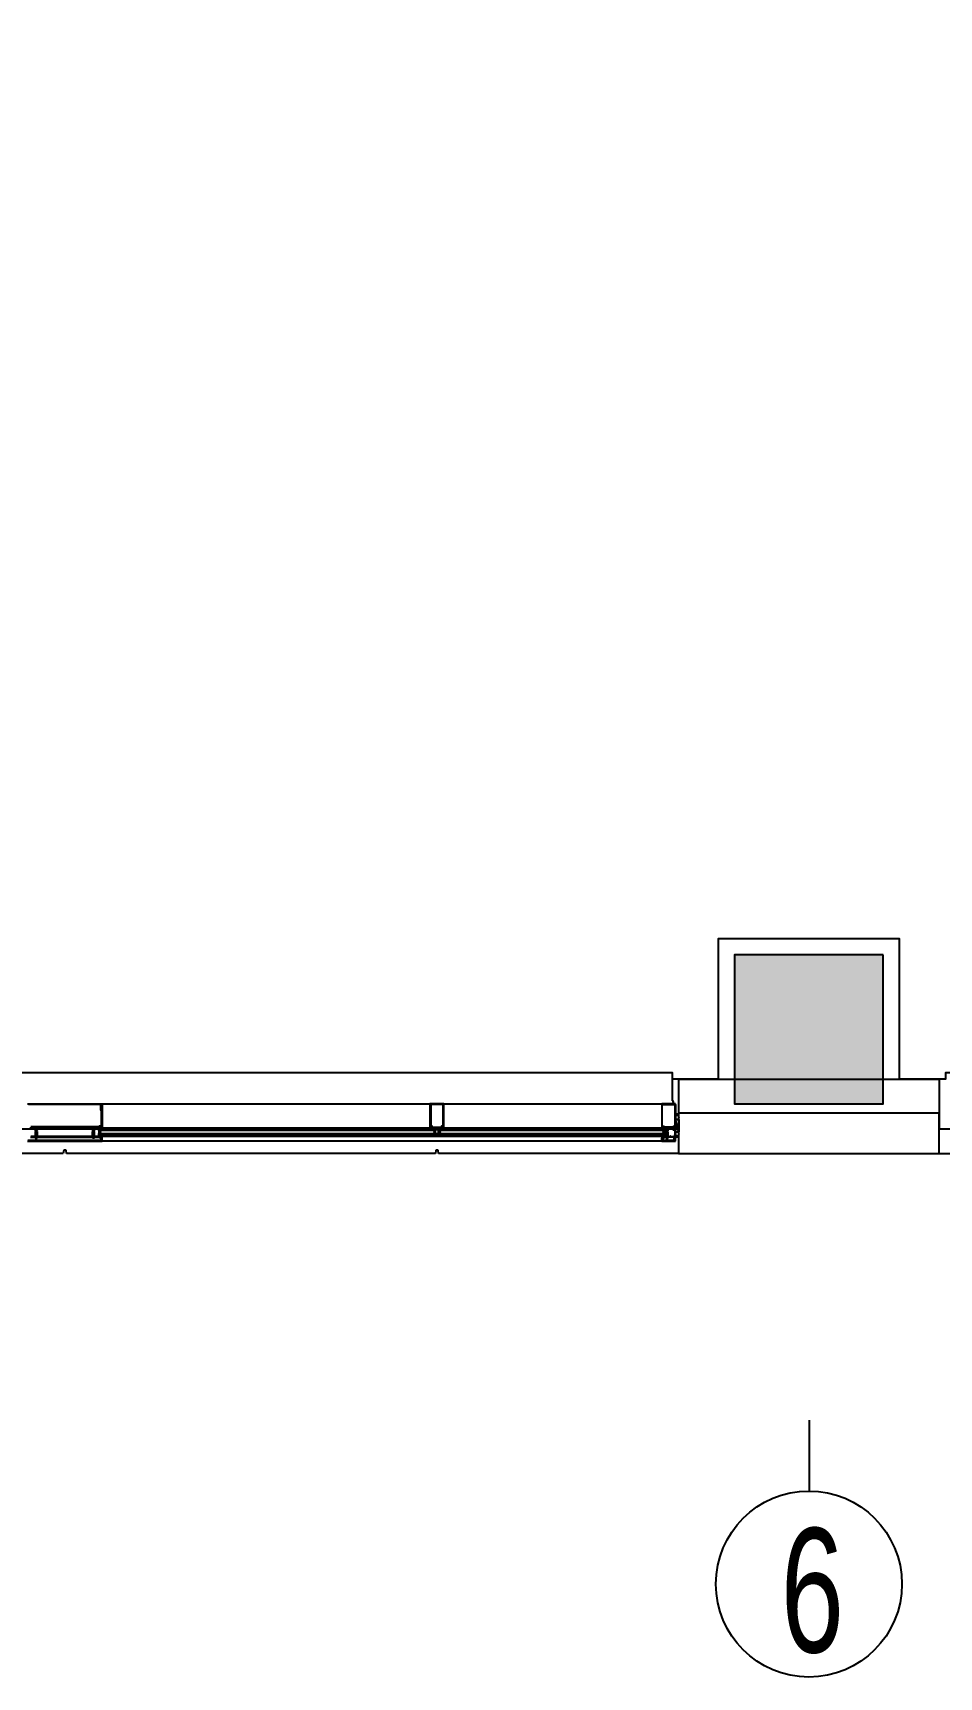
# Model space of a CAD drawing. Header units: inches. Extents: x -71 to 4528, y -885 to 4524.
# Drawn here: x 1014.9 to 1161, y -84.4 to 180.7 of the extents above; entities that cross this region are included whole.
import ezdxf

# ---------------------------------------------------------------- set-up
doc = ezdxf.new("R2010")
doc.units = ezdxf.units.IN
doc.header["$LTSCALE"] = 96
doc.header["$MEASUREMENT"] = 0
for name, color, linetype in [('A-Anno-Bldg', 7, 'Continuous'), ('A-Bldg-Patt', 5, 'Continuous'), ('A-Cols-Bldg', 235, 'Continuous'), ('A-Glaz-Exst', 53, 'Continuous'), ('A-Wall-Bldg', 235, 'Continuous')]:
    doc.layers.add(name, color=color, linetype=linetype)
doc.layers.add('Viewport', color=14, linetype='Continuous', plot=False)
doc.styles.add('XFINE_1-8', font='ARIALN.TTF', dxfattribs={"width": 0.8, "height": 10})

msp = doc.modelspace()

# ---------------------------------------------------------------- hatches: boundary and pattern name
at = {"layer": 'A-Bldg-Patt'}
msp.add_hatch(color=256, dxfattribs=at).paths.add_polyline_path([(1152, 32), (1128, 32), (1128, 8), (1152, 8)])

# ---------------------------------------------------------------- linework, layer by layer
at = {"layer": 'A-Anno-Bldg'}
msp.add_lwpolyline([(1140.02, -42.98), (1140.02, -54.42)], dxfattribs=at)
msp.add_circle((1140, -69.43), 15, dxfattribs=at)
at = {"layer": 'A-Cols-Bldg'}
msp.add_lwpolyline([(1152, 32), (1128, 32), (1128, 8), (1152, 8)], close=True, dxfattribs=at)
at = {"layer": 'A-Glaz-Exst'}
for p, q in [((1014.01, 8), (1026.01, 8)), ((1026.01, 8), (1078.89, 8)), ((1026.01, 8), (1026.01, 7)), ((1081.14, 8), (1078.89, 8)), ((1078.89, 8), (1078.89, 4.12)), ((1081.14, 8), (1116.26, 8)), ((1081.14, 4.12), (1081.14, 8)), ((1118.51, 8), (1116.26, 8)), ((1116.26, 8), (1116.26, 4.12)), ((1118.51, 7.88), (1118.51, 8)), ((1025.89, 7.88), (1014.14, 7.88)), ((1025.83, 7.76), (1025.76, 7.76)), ((1025.76, 7.76), (1025.76, 7.01)), ((1025.89, 7.06), (1025.89, 7.88)), ((1025.89, 7.01), (1025.89, 7.7)), ((1026.01, 7.01), (1025.89, 7.01)), ((1025.89, 6.84), (1025.89, 4.4)), ((1026.01, 7), (1025.95, 7)), ((1026.01, 7.01), (1026.01, 4.14)), ((1081.01, 7.88), (1079.01, 7.88)), ((1079.01, 7.88), (1079.01, 4.25)), ((1081.01, 4.25), (1081.01, 7.88)), ((1116.35, 4.42), (1116.35, 7.88)), ((1116.35, 7.88), (1118.51, 7.88)), ((1118.41, 4.42), (1118.41, 7.88)), ((1118.41, 7.88), (1118.51, 7.88)), ((1118.51, 7.88), (1118.51, 4.36)), ((1118.51, 5.87), (1118.52, 5.9)), ((1118.51, 5.84), (1118.51, 5.87)), ((1118.51, 5.81), (1118.51, 5.84)), ((1118.51, 5.78), (1118.51, 5.81)), ((1118.51, 5.75), (1118.51, 5.78)), ((1118.52, 5.73), (1118.51, 5.75)), ((1119.01, 3.47), (1118.51, 5.47)), ((1118.51, 5.47), (1119.01, 5.47)), ((1118.52, 5.93), (1118.53, 5.96)), ((1118.52, 5.9), (1118.52, 5.93)), ((1118.52, 5.7), (1118.52, 5.73)), ((1118.53, 5.67), (1118.52, 5.7)), ((1118.53, 5.96), (1118.54, 5.98)), ((1118.54, 5.64), (1118.53, 5.67)), ((1118.54, 5.98), (1118.55, 6.01)), ((1118.55, 5.62), (1118.54, 5.64)), ((1118.55, 6.01), (1118.57, 6.03)), ((1118.57, 5.6), (1118.55, 5.62)), ((1118.57, 6.03), (1118.58, 6.05)), ((1118.58, 5.57), (1118.57, 5.6)), ((1118.58, 6.05), (1118.6, 6.07)), ((1118.6, 5.55), (1118.58, 5.57)), ((1118.6, 6.07), (1118.61, 6.09)), ((1118.61, 5.54), (1118.6, 5.55)), ((1118.61, 6.09), (1118.63, 6.11)), ((1118.63, 5.52), (1118.61, 5.54)), ((1118.63, 6.11), (1118.65, 6.12)), ((1118.65, 5.51), (1118.63, 5.52)), ((1118.65, 6.12), (1118.67, 6.13)), ((1118.67, 5.5), (1118.65, 5.51)), ((1118.67, 6.13), (1118.69, 6.14)), ((1118.69, 5.49), (1118.67, 5.5)), ((1118.69, 6.14), (1118.71, 6.15)), ((1118.71, 5.48), (1118.69, 5.49)), ((1118.71, 6.15), (1118.74, 6.15)), ((1118.74, 5.48), (1118.71, 5.48)), ((1118.74, 6.15), (1118.76, 6.15)), ((1118.76, 5.47), (1118.74, 5.48)), ((1118.76, 6.15), (1118.78, 6.15)), ((1118.78, 5.48), (1118.76, 5.47)), ((1118.78, 6.15), (1118.8, 6.15)), ((1118.8, 5.48), (1118.78, 5.48)), ((1118.8, 6.15), (1118.82, 6.14)), ((1118.82, 5.49), (1118.8, 5.48)), ((1118.82, 6.14), (1118.84, 6.13)), ((1118.84, 5.5), (1118.82, 5.49)), ((1118.84, 6.13), (1118.86, 6.12)), ((1118.86, 5.51), (1118.84, 5.5)), ((1118.86, 6.12), (1118.88, 6.11)), ((1118.88, 5.52), (1118.86, 5.51)), ((1118.88, 6.11), (1118.9, 6.09)), ((1118.9, 5.54), (1118.88, 5.52)), ((1118.9, 6.09), (1118.92, 6.07)), ((1118.92, 5.55), (1118.9, 5.54)), ((1118.92, 6.07), (1118.93, 6.05)), ((1118.93, 5.57), (1118.92, 5.55)), ((1118.93, 6.05), (1118.95, 6.03)), ((1118.95, 5.6), (1118.93, 5.57)), ((1118.95, 6.03), (1118.96, 6.01)), ((1118.96, 5.62), (1118.95, 5.6)), ((1118.96, 6.01), (1118.97, 5.98)), ((1118.97, 5.64), (1118.96, 5.62)), ((1118.97, 5.98), (1118.98, 5.96)), ((1118.98, 5.67), (1118.97, 5.64)), ((1118.98, 5.96), (1118.99, 5.93)), ((1118.99, 5.7), (1118.98, 5.67)), ((1118.99, 5.93), (1119, 5.9)), ((1119, 5.73), (1118.99, 5.7)), ((1119, 5.9), (1119, 5.87)), ((1119, 5.87), (1119.01, 5.84)), ((1119.01, 5.78), (1119, 5.75)), ((1119, 5.75), (1119, 5.73)), ((1119.01, 5.84), (1119.01, 5.81)), ((1119.01, 5.81), (1119.01, 5.78)), ((1119.01, 5.47), (1119.01, 3.47)), ((1014.34, 4.14), (1015.21, 4.14)), ((1015.23, 2.75), (1014.5, 2.75)), ((1025.51, 4.26), (1014.51, 4.26)), ((1015.2, 2.86), (1015.2, 2.75)), ((1015.2, 2.75), (1015.36, 2.75)), ((1015.21, 4.14), (1015.21, 3.76)), ((1015.3, 3.46), (1015.21, 3.51)), ((1015.21, 3.51), (1015.21, 2.85)), ((1015.21, 2.85), (1015.23, 2.85)), ((1015.23, 2.62), (1015.26, 2.66)), ((1015.24, 2.84), (1015.24, 2.84)), ((1015.26, 2.66), (1015.3, 2.62)), ((1015.27, 3.7), (1015.3, 3.7)), ((1015.3, 3.7), (1015.3, 3.46)), ((1024.73, 2.75), (1015.3, 2.75)), ((1015.38, 3.09), (1015.32, 3)), ((1015.32, 3), (1015.32, 2.98)), ((1015.33, 3.27), (1015.4, 3.39)), ((1015.33, 2.95), (1015.33, 3.27)), ((1015.34, 2.96), (1015.34, 2.94)), ((1015.4, 3.39), (1015.47, 3.27)), ((1015.47, 3), (1015.41, 3.09)), ((1015.44, 2.75), (1015.59, 2.75)), ((1015.46, 2.94), (1015.46, 2.96)), ((1015.47, 3.27), (1015.47, 2.95)), ((1015.47, 2.98), (1015.47, 3)), ((1015.49, 3.46), (1015.49, 3.7)), ((1015.49, 3.7), (1015.52, 3.7)), ((1015.58, 3.51), (1015.49, 3.46)), ((1015.56, 2.84), (1015.55, 2.84)), ((1015.56, 2.85), (1015.58, 2.85)), ((1015.58, 3.76), (1015.58, 4.14)), ((1015.58, 4.14), (1024.44, 4.14)), ((1015.58, 2.85), (1015.58, 3.51)), ((1015.59, 2.75), (1015.59, 2.86)), ((1024.44, 4.14), (1024.44, 3.76)), ((1024.53, 3.46), (1024.44, 3.51)), ((1024.44, 3.51), (1024.44, 2.85)), ((1024.44, 2.75), (1024.44, 2.86)), ((1024.44, 2.85), (1024.46, 2.85)), ((1024.59, 2.75), (1024.44, 2.75)), ((1024.47, 2.84), (1024.47, 2.84)), ((1024.5, 3.7), (1024.53, 3.7)), ((1024.53, 3.7), (1024.53, 3.46)), ((1024.55, 3), (1024.61, 3.09)), ((1024.55, 2.98), (1024.55, 3)), ((1024.56, 3.27), (1024.63, 3.39)), ((1024.56, 2.95), (1024.56, 3.27)), ((1024.57, 2.94), (1024.57, 2.96)), ((1024.63, 3.39), (1024.7, 3.27)), ((1024.64, 3.09), (1024.7, 3)), ((1024.82, 2.75), (1024.67, 2.75)), ((1024.69, 2.96), (1024.69, 2.94)), ((1024.7, 3.27), (1024.7, 2.95)), ((1024.7, 3), (1024.7, 2.98)), ((1024.72, 3.46), (1024.72, 3.7)), ((1024.72, 3.7), (1024.75, 3.7)), ((1024.81, 3.51), (1024.72, 3.46)), ((1024.73, 2.62), (1024.76, 2.66)), ((1024.76, 2.66), (1024.8, 2.62)), ((1024.78, 2.84), (1024.79, 2.84)), ((1024.79, 2.85), (1024.81, 2.85)), ((1025.53, 2.75), (1024.8, 2.75)), ((1024.81, 3.76), (1024.81, 4.14)), ((1024.81, 4.14), (1025.68, 4.14)), ((1024.81, 2.85), (1024.81, 3.51)), ((1024.82, 2.86), (1024.82, 2.75)), ((1025.47, 3.7), (1025.47, 3.95)), ((1025.47, 3.95), (1079.76, 3.95)), ((1079.76, 3.7), (1025.47, 3.7)), ((1025.47, 2.95), (1025.47, 3.2)), ((1025.47, 3.2), (1079.76, 3.2)), ((1079.76, 2.95), (1025.47, 2.95)), ((1025.51, 4.28), (1025.51, 4.26)), ((1079.7, 3.88), (1025.53, 3.88)), ((1079.7, 3.82), (1025.53, 3.82)), ((1079.7, 3.76), (1025.53, 3.76)), ((1079.7, 3.13), (1025.53, 3.13)), ((1079.7, 3.07), (1025.53, 3.07)), ((1079.7, 3.01), (1025.53, 3.01)), ((1025.56, 2.72), (1025.53, 2.75)), ((1025.54, 3.95), (1025.54, 4.13)), ((1025.54, 4.13), (1025.66, 4.13)), ((1026.11, 3.95), (1025.54, 3.95)), ((1026.11, 2.95), (1025.54, 2.95)), ((1025.54, 2.95), (1025.54, 2.76)), ((1025.54, 2.76), (1025.66, 2.76)), ((1025.59, 2.75), (1025.56, 2.72)), ((1025.57, 3.2), (1025.57, 3.69)), ((1025.57, 3.69), (1025.94, 3.69)), ((1025.94, 3.2), (1025.57, 3.2)), ((1025.61, 2.75), (1025.59, 2.75)), ((1025.64, 2.72), (1025.61, 2.75)), ((1025.89, 4.4), (1025.64, 4.4)), ((1025.67, 2.75), (1025.64, 2.72)), ((1025.65, 3.63), (1025.65, 3.26)), ((1025.66, 4.21), (1025.75, 4.25)), ((1025.67, 4.19), (1025.66, 4.21)), ((1025.67, 2.7), (1025.66, 2.69)), ((1025.66, 2.69), (1025.75, 2.64)), ((1025.72, 4.21), (1025.67, 4.19)), ((1025.68, 2.75), (1025.67, 2.75)), ((1025.72, 2.69), (1025.67, 2.7)), ((1025.68, 4.28), (1025.84, 4.28)), ((1025.89, 3.67), (1025.68, 3.67)), ((1025.68, 3.22), (1025.89, 3.22)), ((1025.71, 3.61), (1025.71, 3.28)), ((1025.72, 4.19), (1025.72, 4.21)), ((1025.72, 2.7), (1025.72, 2.69)), ((1025.75, 4.25), (1025.85, 4.21)), ((1025.75, 2.64), (1025.85, 2.69)), ((1025.84, 4.19), (1025.79, 4.21)), ((1025.79, 4.21), (1025.79, 4.19)), ((1025.84, 2.7), (1025.79, 2.69)), ((1025.79, 2.69), (1025.79, 2.7)), ((1025.82, 2.76), (1116.26, 2.76)), ((1025.85, 4.21), (1025.84, 4.19)), ((1025.84, 4.14), (1026.01, 4.14)), ((1025.85, 2.69), (1025.84, 2.7)), ((1025.85, 4.13), (1026.01, 4.13)), ((1025.85, 2.76), (1026.01, 2.76)), ((1025.86, 2.75), (1025.85, 2.75)), ((1025.89, 2.72), (1025.86, 2.75)), ((1025.92, 2.75), (1025.89, 2.72)), ((1025.98, 2.75), (1025.91, 2.49)), ((1025.91, 2.49), (1025.97, 2.72)), ((1025.92, 3.61), (1025.92, 3.63)), ((1025.94, 3.61), (1025.92, 3.61)), ((1025.92, 3.26), (1025.92, 3.28)), ((1025.92, 3.28), (1025.94, 3.28)), ((1025.94, 2.75), (1025.92, 2.75)), ((1025.94, 3.69), (1025.94, 3.63)), ((1025.94, 3.63), (1025.94, 3.61)), ((1025.94, 3.28), (1025.94, 3.26)), ((1025.94, 3.26), (1025.94, 3.2)), ((1025.97, 2.72), (1025.94, 2.75)), ((1026.01, 2.75), (1025.98, 2.75)), ((1026.01, 4.13), (1026.11, 3.95)), ((1026.01, 4.12), (1078.89, 4.12)), ((1026.01, 2.76), (1026.11, 2.95)), ((1026.01, 2), (1026.01, 2.75)), ((1078.89, 4.12), (1079.73, 4.12)), ((1079.01, 4.25), (1079.18, 4.25)), ((1079.18, 4.25), (1079.18, 4.34)), ((1079.24, 4.12), (1079.24, 3.95)), ((1079.27, 4.34), (1079.27, 4.25)), ((1079.27, 4.25), (1080.76, 4.25)), ((1079.7, 3.69), (1079.34, 3.69)), ((1079.34, 3.69), (1079.34, 3.63)), ((1079.34, 3.63), (1079.34, 3.61)), ((1079.34, 3.61), (1079.35, 3.61)), ((1079.35, 3.28), (1079.34, 3.28)), ((1079.34, 3.28), (1079.34, 3.26)), ((1079.34, 3.26), (1079.34, 3.2)), ((1079.34, 3.2), (1079.7, 3.2)), ((1079.35, 3.61), (1079.35, 3.63)), ((1079.35, 3.26), (1079.35, 3.28)), ((1079.39, 3.67), (1079.59, 3.67)), ((1079.59, 3.22), (1079.39, 3.22)), ((1079.56, 3.61), (1079.56, 3.28)), ((1079.63, 3.63), (1079.63, 3.26)), ((1079.7, 3.2), (1079.7, 3.69)), ((1079.73, 4.12), (1079.73, 4.06)), ((1079.73, 4.06), (1079.83, 4.06)), ((1079.83, 4), (1079.73, 4)), ((1079.73, 4), (1079.73, 3.95)), ((1079.75, 3.54), (1079.74, 3.51)), ((1079.74, 3.51), (1079.75, 3.47)), ((1079.76, 3.63), (1079.75, 3.6)), ((1079.75, 3.6), (1079.75, 3.57)), ((1079.75, 3.57), (1079.75, 3.54)), ((1079.75, 3.47), (1079.75, 3.44)), ((1079.75, 3.44), (1079.75, 3.41)), ((1079.75, 3.41), (1079.76, 3.38)), ((1079.76, 3.7), (1079.76, 3.95)), ((1079.77, 3.66), (1079.76, 3.63)), ((1079.76, 3.38), (1079.77, 3.35)), ((1079.76, 2.95), (1079.76, 3.2)), ((1079.78, 3.69), (1079.77, 3.66)), ((1079.77, 3.35), (1079.78, 3.32)), ((1079.79, 3.72), (1079.78, 3.69)), ((1079.78, 3.32), (1079.79, 3.29)), ((1079.81, 3.75), (1079.79, 3.72)), ((1079.79, 3.29), (1079.81, 3.26)), ((1079.82, 3.77), (1079.81, 3.75)), ((1079.81, 3.26), (1079.82, 3.24)), ((1079.84, 3.79), (1079.82, 3.77)), ((1079.82, 3.24), (1079.84, 3.22)), ((1079.83, 4.06), (1079.83, 4.12)), ((1079.83, 4.12), (1080.2, 4.12)), ((1079.83, 4.06), (1079.83, 4)), ((1079.86, 3.81), (1079.84, 3.79)), ((1079.84, 3.22), (1079.86, 3.2)), ((1079.88, 3.83), (1079.86, 3.81)), ((1079.86, 3.2), (1079.88, 3.18)), ((1079.9, 3.85), (1079.88, 3.83)), ((1079.88, 3.18), (1079.9, 3.17)), ((1079.92, 3.86), (1079.9, 3.85)), ((1079.9, 3.17), (1079.92, 3.15)), ((1079.94, 3.87), (1079.92, 3.86)), ((1079.92, 3.15), (1079.94, 3.14)), ((1079.97, 3.88), (1079.94, 3.87)), ((1079.94, 3.14), (1079.97, 3.14)), ((1079.99, 3.88), (1079.97, 3.88)), ((1079.97, 3.14), (1079.99, 3.13)), ((1080.01, 3.88), (1079.99, 3.88)), ((1079.99, 3.13), (1080.01, 3.13)), ((1080.04, 3.88), (1080.01, 3.88)), ((1080.01, 3.13), (1080.04, 3.13)), ((1080.06, 3.88), (1080.04, 3.88)), ((1080.04, 3.13), (1080.06, 3.14)), ((1080.08, 3.87), (1080.06, 3.88)), ((1080.06, 3.14), (1080.08, 3.14)), ((1080.1, 3.86), (1080.08, 3.87)), ((1080.08, 3.14), (1080.1, 3.15)), ((1080.13, 3.85), (1080.1, 3.86)), ((1080.1, 3.15), (1080.13, 3.17)), ((1080.15, 3.83), (1080.13, 3.85)), ((1080.13, 3.17), (1080.15, 3.18)), ((1080.17, 3.81), (1080.15, 3.83)), ((1080.15, 3.18), (1080.17, 3.2)), ((1080.18, 3.79), (1080.17, 3.81)), ((1080.17, 3.2), (1080.18, 3.22)), ((1080.2, 3.77), (1080.18, 3.79)), ((1080.18, 3.22), (1080.2, 3.24)), ((1080.2, 4.12), (1080.2, 4.06)), ((1080.2, 4.06), (1080.2, 4)), ((1080.2, 4.06), (1080.3, 4.06)), ((1080.2, 4), (1080.3, 4)), ((1080.22, 3.75), (1080.2, 3.77)), ((1080.2, 3.24), (1080.22, 3.26)), ((1080.23, 3.72), (1080.22, 3.75)), ((1080.22, 3.26), (1080.23, 3.29)), ((1080.24, 3.69), (1080.23, 3.72)), ((1080.23, 3.29), (1080.24, 3.32)), ((1080.26, 3.66), (1080.24, 3.69)), ((1080.24, 3.32), (1080.26, 3.35)), ((1080.26, 3.7), (1080.26, 3.95)), ((1080.26, 3.95), (1116.76, 3.95)), ((1116.76, 3.7), (1080.26, 3.7)), ((1080.26, 3.63), (1080.26, 3.66)), ((1080.27, 3.6), (1080.26, 3.63)), ((1080.26, 3.38), (1080.27, 3.41)), ((1080.26, 3.35), (1080.26, 3.38)), ((1080.26, 2.95), (1080.26, 3.2)), ((1080.26, 3.2), (1116.76, 3.2)), ((1116.76, 2.95), (1080.26, 2.95)), ((1080.28, 3.57), (1080.27, 3.6)), ((1080.27, 3.41), (1080.28, 3.44)), ((1080.28, 3.54), (1080.28, 3.57)), ((1080.28, 3.51), (1080.28, 3.54)), ((1080.28, 3.47), (1080.28, 3.51)), ((1080.28, 3.44), (1080.28, 3.47)), ((1080.3, 4.06), (1080.3, 4.12)), ((1080.3, 4.12), (1081.14, 4.12)), ((1080.3, 4), (1080.3, 3.95)), ((1116.7, 3.88), (1080.32, 3.88)), ((1116.69, 3.82), (1080.32, 3.82)), ((1116.7, 3.76), (1080.32, 3.76)), ((1080.32, 3.2), (1080.32, 3.69)), ((1080.32, 3.69), (1080.69, 3.69)), ((1080.69, 3.2), (1080.32, 3.2)), ((1116.71, 3.13), (1080.32, 3.13)), ((1116.69, 3.07), (1080.32, 3.07)), ((1116.71, 3.01), (1080.32, 3.01)), ((1080.4, 3.63), (1080.4, 3.26)), ((1080.64, 3.67), (1080.43, 3.67)), ((1080.43, 3.22), (1080.64, 3.22)), ((1080.46, 3.61), (1080.46, 3.28)), ((1080.68, 3.61), (1080.68, 3.63)), ((1080.69, 3.61), (1080.68, 3.61)), ((1080.68, 3.26), (1080.68, 3.28)), ((1080.68, 3.28), (1080.69, 3.28)), ((1080.69, 3.69), (1080.69, 3.63)), ((1080.69, 3.63), (1080.69, 3.61)), ((1080.69, 3.28), (1080.69, 3.26)), ((1080.69, 3.26), (1080.69, 3.2)), ((1080.76, 4.25), (1080.76, 4.34)), ((1080.78, 4.12), (1080.78, 3.95)), ((1080.85, 4.34), (1080.85, 4.25)), ((1080.85, 4.25), (1081.01, 4.25)), ((1081.14, 4.12), (1116.26, 4.12)), ((1116.26, 4.12), (1116.16, 3.95)), ((1116.16, 3.95), (1116.73, 3.95)), ((1116.26, 2.76), (1116.16, 2.95)), ((1116.16, 2.95), (1116.73, 2.95)), ((1116.26, 4.12), (1116.27, 4.12)), ((1116.42, 4.12), (1116.26, 4.12)), ((1116.42, 2.76), (1116.26, 2.76)), ((1116.29, 2.75), (1116.26, 2.75)), ((1116.26, 2.75), (1116.26, 2)), ((1116.27, 4.12), (1116.3, 4.16)), ((1116.36, 2.49), (1116.29, 2.75)), ((1116.3, 4.16), (1116.34, 4.12)), ((1116.3, 2.71), (1116.33, 2.75)), ((1116.35, 2.49), (1116.3, 2.71)), ((1116.33, 2.75), (1116.43, 2.75)), ((1116.34, 4.12), (1116.35, 4.12)), ((1116.35, 4.12), (1116.38, 4.16)), ((1116.73, 3.69), (1116.36, 3.69)), ((1116.36, 3.69), (1116.36, 3.63)), ((1116.36, 3.63), (1116.36, 3.61)), ((1116.36, 3.61), (1116.37, 3.61)), ((1116.37, 3.28), (1116.36, 3.28)), ((1116.36, 3.28), (1116.36, 3.26)), ((1116.36, 3.26), (1116.36, 3.2)), ((1116.36, 3.2), (1116.73, 3.2)), ((1116.37, 3.61), (1116.37, 3.63)), ((1116.37, 3.26), (1116.37, 3.28)), ((1116.38, 4.16), (1116.41, 4.12)), ((1116.59, 4.36), (1116.41, 4.36)), ((1116.41, 4.12), (1116.42, 4.12)), ((1116.41, 3.67), (1116.62, 3.67)), ((1116.62, 3.22), (1116.41, 3.22)), ((1116.52, 4.25), (1116.42, 4.2)), ((1116.42, 4.2), (1116.43, 4.19)), ((1116.42, 2.68), (1116.43, 2.7)), ((1116.52, 2.63), (1116.42, 2.68)), ((1116.43, 4.26), (1116.51, 4.26)), ((1116.43, 4.19), (1116.48, 4.2)), ((1116.43, 2.7), (1116.48, 2.68)), ((1116.48, 4.2), (1116.48, 4.19)), ((1116.48, 2.68), (1116.48, 2.7)), ((1116.51, 4.26), (1116.59, 4.26)), ((1116.61, 4.2), (1116.52, 4.25)), ((1116.61, 2.68), (1116.52, 2.63)), ((1116.55, 4.19), (1116.55, 4.2)), ((1116.55, 4.2), (1116.6, 4.19)), ((1116.55, 2.7), (1116.55, 2.68)), ((1116.55, 2.68), (1116.6, 2.7)), ((1116.59, 4.12), (1116.6, 4.12)), ((1116.59, 3.61), (1116.59, 3.28)), ((1116.59, 2.75), (1117.09, 2.75)), ((1116.6, 4.19), (1116.61, 4.2)), ((1116.6, 4.12), (1116.63, 4.16)), ((1116.6, 2.7), (1116.61, 2.68)), ((1116.73, 4.12), (1116.61, 4.12)), ((1116.73, 2.76), (1116.61, 2.76)), ((1116.63, 4.16), (1116.66, 4.12)), ((1116.65, 3.63), (1116.65, 3.26)), ((1116.66, 4.12), (1116.68, 4.12)), ((1116.68, 4.12), (1116.71, 4.16)), ((1118.07, 4.22), (1116.69, 4.22)), ((1116.71, 4.16), (1116.74, 4.12)), ((1116.73, 3.95), (1116.73, 4.12)), ((1116.73, 3.2), (1116.73, 3.69)), ((1116.73, 2.95), (1116.73, 2.76)), ((1116.74, 4.12), (1116.94, 4.12)), ((1116.94, 4.04), (1116.76, 4.04)), ((1116.76, 4.04), (1116.94, 2.79)), ((1116.76, 2.79), (1116.94, 4.04)), ((1116.76, 4.04), (1116.76, 2.79)), ((1116.76, 3.95), (1116.76, 3.7)), ((1116.76, 3.2), (1116.76, 2.95)), ((1116.76, 2.79), (1116.94, 2.79)), ((1116.93, 2.86), (1116.93, 2.75)), ((1116.93, 2.75), (1117.08, 2.75)), ((1116.94, 4.12), (1116.94, 3.75)), ((1116.94, 2.79), (1116.94, 4.04)), ((1117.03, 3.45), (1116.94, 3.5)), ((1116.94, 3.5), (1116.94, 2.84)), ((1116.94, 2.84), (1116.96, 2.84)), ((1116.97, 2.84), (1116.96, 2.84)), ((1117, 3.69), (1117.03, 3.69)), ((1117.03, 3.69), (1117.03, 3.45)), ((1117.05, 3.25), (1117.12, 3.38)), ((1117.05, 2.93), (1117.05, 3.25)), ((1117.11, 3.09), (1117.05, 2.99)), ((1117.05, 2.99), (1117.05, 2.97)), ((1117.06, 2.96), (1117.06, 2.93)), ((1117.12, 2.66), (1117.09, 2.62)), ((1117.12, 3.38), (1117.19, 3.25)), ((1117.15, 2.62), (1117.12, 2.66)), ((1117.2, 2.99), (1117.14, 3.09)), ((1117.15, 2.75), (1117.61, 2.75)), ((1117.16, 2.75), (1117.31, 2.75)), ((1117.18, 2.93), (1117.18, 2.96)), ((1117.19, 3.25), (1117.19, 2.93)), ((1117.2, 2.97), (1117.2, 2.99)), ((1117.22, 3.45), (1117.22, 3.69)), ((1117.22, 3.69), (1117.25, 3.69)), ((1117.31, 3.5), (1117.22, 3.45)), ((1117.28, 2.84), (1117.28, 2.84)), ((1117.29, 2.84), (1117.31, 2.84)), ((1117.31, 3.75), (1117.31, 4.12)), ((1117.31, 4.12), (1118.01, 4.12)), ((1117.31, 2.84), (1117.31, 3.5)), ((1117.31, 2.75), (1117.31, 2.86)), ((1117.64, 2.66), (1117.61, 2.62)), ((1117.67, 2.62), (1117.64, 2.66)), ((1117.67, 2.75), (1118.35, 2.75)), ((1118.48, 4.12), (1117.91, 4.12)), ((1117.91, 4.12), (1118.01, 3.94)), ((1118.01, 4.12), (1118.02, 4.12)), ((1118.01, 3.94), (1118.17, 3.94)), ((1118.02, 4.12), (1118.05, 4.16)), ((1118.04, 3.94), (1118.18, 3.94)), ((1118.1, 3.88), (1118.04, 3.88)), ((1118.05, 4.16), (1118.09, 4.12)), ((1118.09, 4.12), (1118.1, 4.12)), ((1118.1, 4.12), (1118.13, 4.16)), ((1118.1, 3.84), (1118.1, 3.88)), ((1118.13, 4.16), (1118.16, 4.12)), ((1118.37, 3.74), (1118.15, 3.74)), ((1118.16, 4.12), (1118.17, 4.12)), ((1118.18, 3.88), (1118.17, 3.86)), ((1118.17, 3.86), (1118.26, 3.81)), ((1118.51, 4.36), (1118.18, 4.36)), ((1118.18, 4.26), (1118.26, 4.26)), ((1118.23, 3.86), (1118.18, 3.88)), ((1118.18, 3.8), (1118.34, 3.8)), ((1118.23, 3.88), (1118.23, 3.86)), ((1118.26, 4.26), (1118.34, 4.26)), ((1118.26, 3.81), (1118.36, 3.86)), ((1118.35, 3.88), (1118.3, 3.86)), ((1118.3, 3.86), (1118.3, 3.88)), ((1118.34, 4.12), (1118.35, 4.12)), ((1118.34, 3.94), (1118.51, 3.94)), ((1118.51, 4.36), (1118.35, 4.36)), ((1118.35, 4.12), (1118.38, 4.16)), ((1118.36, 3.86), (1118.35, 3.88)), ((1118.35, 2.75), (1118.43, 3.03)), ((1118.36, 3.94), (1118.48, 3.94)), ((1118.38, 4.16), (1118.41, 4.12)), ((1118.43, 3.8), (1118.4, 3.8)), ((1118.41, 4.12), (1118.43, 4.12)), ((1118.48, 2.75), (1118.41, 2.49)), ((1118.48, 2.75), (1118.41, 2.49)), ((1118.43, 4.12), (1118.46, 4.16)), ((1118.43, 3.03), (1118.43, 3.8)), ((1118.46, 4.16), (1118.49, 4.12)), ((1118.48, 3.94), (1118.48, 4.12)), ((1118.51, 2.75), (1118.48, 2.75)), ((1118.51, 2.75), (1118.48, 2.75)), ((1118.49, 4.12), (1118.51, 4.12)), ((1118.51, 4.12), (1118.51, 4.36)), ((1118.51, 2.75), (1118.51, 3.94)), ((1119.01, 3.47), (1118.51, 3.47)), ((1118.51, 3.19), (1118.52, 3.22)), ((1118.51, 3.17), (1118.51, 3.19)), ((1118.51, 3.14), (1118.51, 3.17)), ((1118.51, 3.11), (1118.51, 3.14)), ((1118.51, 3.08), (1118.51, 3.11)), ((1118.52, 3.05), (1118.51, 3.08)), ((1118.51, 2), (1118.51, 2.75)), ((1118.52, 3.25), (1118.53, 3.28)), ((1118.52, 3.22), (1118.52, 3.25)), ((1118.52, 3.02), (1118.52, 3.05)), ((1118.53, 2.99), (1118.52, 3.02)), ((1118.53, 3.28), (1118.54, 3.3)), ((1118.54, 2.97), (1118.53, 2.99)), ((1118.54, 3.3), (1118.55, 3.33)), ((1118.55, 2.94), (1118.54, 2.97)), ((1118.55, 3.33), (1118.57, 3.35)), ((1118.57, 2.92), (1118.55, 2.94)), ((1118.57, 3.35), (1118.58, 3.38)), ((1118.58, 2.9), (1118.57, 2.92)), ((1118.58, 3.38), (1118.6, 3.39)), ((1118.6, 2.88), (1118.58, 2.9)), ((1118.6, 3.39), (1118.61, 3.41)), ((1118.61, 2.86), (1118.6, 2.88)), ((1118.61, 3.41), (1118.63, 3.43)), ((1118.63, 2.84), (1118.61, 2.86)), ((1118.63, 3.43), (1118.65, 3.44)), ((1118.65, 2.83), (1118.63, 2.84)), ((1118.65, 3.44), (1118.67, 3.45)), ((1118.67, 2.82), (1118.65, 2.83)), ((1118.67, 3.45), (1118.69, 3.46)), ((1118.69, 2.81), (1118.67, 2.82)), ((1118.69, 3.46), (1118.71, 3.47)), ((1118.71, 2.8), (1118.69, 2.81)), ((1118.71, 3.47), (1118.74, 3.47)), ((1118.74, 2.8), (1118.71, 2.8)), ((1118.74, 3.47), (1118.76, 3.47)), ((1118.76, 2.8), (1118.74, 2.8)), ((1118.76, 3.47), (1118.78, 3.47)), ((1118.78, 2.8), (1118.76, 2.8)), ((1118.78, 3.47), (1118.8, 3.47)), ((1118.8, 2.8), (1118.78, 2.8)), ((1118.8, 3.47), (1118.82, 3.46)), ((1118.82, 2.81), (1118.8, 2.8)), ((1118.82, 3.46), (1118.84, 3.45)), ((1118.84, 2.82), (1118.82, 2.81)), ((1118.84, 3.45), (1118.86, 3.44)), ((1118.86, 2.83), (1118.84, 2.82)), ((1118.86, 3.44), (1118.88, 3.43)), ((1118.88, 2.84), (1118.86, 2.83)), ((1118.88, 3.43), (1118.9, 3.41)), ((1118.9, 2.86), (1118.88, 2.84)), ((1118.9, 3.41), (1118.92, 3.39)), ((1118.92, 2.88), (1118.9, 2.86)), ((1118.92, 3.39), (1118.93, 3.38)), ((1118.93, 2.9), (1118.92, 2.88)), ((1118.93, 3.38), (1118.95, 3.35)), ((1118.95, 2.92), (1118.93, 2.9)), ((1118.95, 3.35), (1118.96, 3.33)), ((1118.96, 2.94), (1118.95, 2.92)), ((1118.96, 3.33), (1118.97, 3.3)), ((1118.97, 2.97), (1118.96, 2.94)), ((1118.97, 3.3), (1118.98, 3.28)), ((1118.98, 2.99), (1118.97, 2.97)), ((1118.98, 3.28), (1118.99, 3.25)), ((1118.99, 3.02), (1118.98, 2.99)), ((1118.99, 3.25), (1119, 3.22)), ((1119, 3.05), (1118.99, 3.02)), ((1119, 3.22), (1119, 3.19)), ((1119, 3.19), (1119.01, 3.17)), ((1119.01, 3.11), (1119, 3.08)), ((1119, 3.08), (1119, 3.05)), ((1119.01, 3.17), (1119.01, 3.14)), ((1119.01, 3.14), (1119.01, 3.11)), ((1019.76, 0), (960.26, 0)), ((1014.01, 2), (1026.01, 2)), ((1025.96, 2.06), (1014.06, 2.06)), ((1014.45, 2.62), (1015.23, 2.62)), ((1015.19, 2.63), (1015.19, 2.59)), ((1015.6, 2.63), (1015.19, 2.63)), ((1015.19, 2.59), (1015.6, 2.59)), ((1015.23, 2.59), (1015.23, 2.48)), ((1015.23, 2.48), (1015.57, 2.48)), ((1015.3, 2.62), (1024.73, 2.62)), ((1015.31, 2.48), (1015.31, 2.59)), ((1015.48, 2.48), (1015.48, 2.59)), ((1015.57, 2.48), (1015.57, 2.59)), ((1015.6, 2.59), (1015.6, 2.63)), ((1019.82, 0.5), (1019.76, 0)), ((1020.2, 0.5), (1019.82, 0.5)), ((1020.26, 0), (1020.2, 0.5)), ((1079.76, 0), (1020.26, 0)), ((1024.42, 2.59), (1024.42, 2.63)), ((1024.42, 2.63), (1024.83, 2.63)), ((1024.83, 2.59), (1024.42, 2.59)), ((1024.46, 2.48), (1024.46, 2.59)), ((1024.8, 2.48), (1024.46, 2.48)), ((1024.54, 2.48), (1024.54, 2.59)), ((1024.71, 2.48), (1024.71, 2.59)), ((1024.8, 2.62), (1025.58, 2.62)), ((1024.8, 2.59), (1024.8, 2.48)), ((1024.83, 2.63), (1024.83, 2.59)), ((1025.64, 2.52), (1025.77, 2.52)), ((1025.85, 2.61), (1025.68, 2.61)), ((1025.83, 2.44), (1025.8, 2.32)), ((1025.8, 2.32), (1025.88, 2.32)), ((1025.96, 2.27), (1025.86, 2.27)), ((1025.86, 2.22), (1025.96, 2.22)), ((1025.88, 2.32), (1025.96, 2.48)), ((1025.91, 2.49), (1025.96, 2.48)), ((1025.96, 2.48), (1025.91, 2.49)), ((1025.96, 2.48), (1025.96, 2.27)), ((1025.96, 2.22), (1025.96, 2.06)), ((1116.26, 2), (1026.01, 2)), ((1079.82, 0.5), (1079.76, 0)), ((1080.2, 0.5), (1079.82, 0.5)), ((1080.26, 0), (1080.2, 0.5)), ((1119.01, 0), (1080.26, 0)), ((1116.26, 2), (1118.51, 2)), ((1116.31, 2.48), (1116.35, 2.49)), ((1116.31, 2.48), (1116.36, 2.49)), ((1116.4, 2.31), (1116.31, 2.48)), ((1116.31, 2.27), (1116.31, 2.48)), ((1116.41, 2.27), (1116.31, 2.27)), ((1116.31, 2.06), (1116.31, 2.22)), ((1116.31, 2.22), (1116.41, 2.22)), ((1118.46, 2.06), (1116.31, 2.06)), ((1116.4, 2.28), (1116.4, 2.31)), ((1116.46, 2.28), (1116.4, 2.28)), ((1116.43, 2.61), (1116.59, 2.61)), ((1116.43, 2.41), (1116.46, 2.31)), ((1116.46, 2.31), (1116.46, 2.28)), ((1116.64, 2.48), (1116.49, 2.48)), ((1117.09, 2.62), (1116.72, 2.62)), ((1116.92, 2.62), (1116.92, 2.58)), ((1117.33, 2.62), (1116.92, 2.62)), ((1116.92, 2.58), (1117.33, 2.58)), ((1116.95, 2.58), (1116.95, 2.48)), ((1116.95, 2.48), (1117.29, 2.48)), ((1117.04, 2.48), (1117.04, 2.58)), ((1117.61, 2.62), (1117.15, 2.62)), ((1117.21, 2.48), (1117.21, 2.58)), ((1117.29, 2.48), (1117.29, 2.58)), ((1117.33, 2.58), (1117.33, 2.62)), ((1118.28, 2.62), (1117.67, 2.62)), ((1118.28, 2.28), (1118.28, 2.62)), ((1118.34, 2.28), (1118.28, 2.28)), ((1118.45, 2.48), (1118.34, 2.28)), ((1118.46, 2.27), (1118.36, 2.27)), ((1118.36, 2.22), (1118.46, 2.22)), ((1118.41, 2.49), (1118.45, 2.48)), ((1118.41, 2.49), (1118.46, 2.48)), ((1118.46, 2.48), (1118.46, 2.27)), ((1118.46, 2.22), (1118.46, 2.06)), ((1161, 0), (1199.75, 0))]:
    msp.add_line(p, q, dxfattribs=at)
for centre, radius, start, end in [((1117.88, 8.25), 0.276, 294.9, 65.1), ((1026.68, 7.55), 1.07, 210.4995, 221.8661), ((1025.83, 7.7), 0.062, 359.5489, 89.5489), ((1025.95, 7.06), 0.062, 180.4511, 270.4511), ((1118.76, 6.73), 0.333, 221.425, 318.575), ((1015.24, 2.88), 0.0396, 212.0942, 269.5109), ((1015.27, 3.76), 0.062, 179.5489, 269.5489), ((1015.23, 2.95), 0.0933, 269.7, 359.7), ((1015.26, 2.75), 0.0312, 0, 180), ((1015.24, 2.94), 0.0928, 270, 0), ((1015.34, 2.98), 0.0146, 180, 270), ((1015.4, 2.75), 0.04, 0, 180), ((1015.4, 3.08), 0.0151, 32.9833, 147.0167), ((1015.46, 2.98), 0.0146, 270, 0), ((1015.55, 2.94), 0.0928, 180, 270), ((1015.56, 2.95), 0.0928, 180, 270), ((1015.52, 3.76), 0.0625, 270, 0), ((1015.56, 2.88), 0.0387, 271.2232, 328.6399), ((1024.5, 3.76), 0.0625, 180, 270), ((1024.47, 2.88), 0.0387, 211.3602, 268.7768), ((1024.46, 2.95), 0.0928, 270, 0), ((1024.47, 2.94), 0.0928, 270, 0), ((1024.57, 2.98), 0.0146, 180, 270), ((1024.63, 2.75), 0.04, 0, 180), ((1024.63, 3.08), 0.0151, 32.9833, 147.0167), ((1024.69, 2.98), 0.0151, 268.1524, 358.1524), ((1024.78, 2.94), 0.0933, 180.3, 270.3), ((1024.79, 2.95), 0.0928, 180, 270), ((1024.76, 2.75), 0.0312, 0, 180), ((1024.75, 3.76), 0.062, 270.4511, 0.4511), ((1024.79, 2.88), 0.0396, 270.4892, 327.9058), ((1025.64, 4.28), 0.125, 90, 180), ((1025.68, 3.63), 0.0347, 90.8069, 180.8069), ((1025.68, 3.26), 0.0347, 179.1931, 269.1931), ((1025.66, 4.19), 0.0625, 270, 0), ((1025.66, 2.7), 0.0625, 0, 90), ((1025.76, 4.23), 0.0926, 149.6822, 222.5488), ((1025.65, 3.61), 0.0606, 0.0601, 72.1101), ((1025.65, 3.28), 0.0606, 287.8899, 359.9399), ((1025.76, 2.66), 0.0934, 137.5049, 210.3715), ((1025.68, 4.16), 0.0181, 269.4455, 41.9455), ((1025.68, 2.73), 0.0179, 316.501, 89.001), ((1025.85, 4.19), 0.062, 179.5489, 269.5489), ((1025.85, 2.7), 0.062, 90.4511, 180.4511), ((1025.76, 4.23), 0.0926, 317.4512, 30.3178), ((1025.84, 4.16), 0.0181, 138.0546, 270.5546), ((1025.85, 2.73), 0.0179, 90.999, 223.499), ((1025.76, 2.66), 0.0934, 329.6285, 42.4951), ((1025.89, 3.63), 0.0352, 0, 90), ((1025.89, 3.26), 0.0352, 270, 0), ((1078.83, 4.03), 0.105, 301.2583, 58.7417), ((1079.22, 4.34), 0.0464, 89.3969, 179.3969), ((1079.22, 4.34), 0.0459, 0, 90), ((1079.38, 3.63), 0.0347, 89.1931, 179.1931), ((1079.39, 3.26), 0.0352, 180, 270), ((1079.62, 3.61), 0.0599, 107.4225, 179.4725), ((1079.62, 3.28), 0.0606, 180.0601, 252.1101), ((1079.59, 3.63), 0.0347, 0.8069, 90.8069), ((1079.59, 3.26), 0.0352, 270, 0), ((1080.01, 2.71), 0.343, 43.1917, 136.8083), ((1080.43, 3.63), 0.0347, 89.1931, 179.1931), ((1080.43, 3.26), 0.0352, 180, 270), ((1080.4, 3.61), 0.0599, 0.5275, 72.5775), ((1080.4, 3.28), 0.0606, 287.8899, 359.9399), ((1080.64, 3.63), 0.0347, 0.8069, 90.8069), ((1080.64, 3.26), 0.0352, 270, 0), ((1080.8, 4.34), 0.0464, 89.3969, 179.3969), ((1080.8, 4.34), 0.0459, 0, 90), ((1081.19, 4.03), 0.105, 121.2583, 238.7417), ((1116.41, 4.42), 0.0625, 180, 270), ((1116.41, 3.63), 0.0347, 89.1931, 179.1931), ((1116.41, 3.26), 0.0352, 180, 270), ((1116.51, 4.22), 0.0924, 148.6522, 221.5522), ((1116.51, 2.66), 0.0934, 137.5049, 210.3715), ((1116.42, 4.19), 0.062, 269.5489, 359.5489), ((1116.42, 4.14), 0.0182, 269.8955, 41.4955), ((1116.42, 2.7), 0.0625, 0, 90), ((1116.42, 2.73), 0.0179, 316.501, 89.001), ((1116.61, 4.19), 0.0615, 180, 270), ((1116.61, 2.7), 0.062, 90.4511, 180.4511), ((1116.59, 4.14), 0.0182, 138.5046, 270.1046), ((1116.59, 2.73), 0.0179, 90.999, 223.499), ((1116.51, 4.22), 0.0925, 317.9407, 30.8407), ((1116.51, 2.66), 0.0934, 329.6285, 42.4951), ((1116.59, 4.27), 0.0923, 31.5871, 90.3037), ((1116.65, 3.61), 0.0599, 107.4225, 179.4725), ((1116.65, 3.28), 0.0606, 180.0601, 252.1101), ((1116.62, 3.63), 0.0347, 0.8069, 90.8069), ((1116.62, 3.26), 0.0352, 270, 0), ((1116.51, 4.22), 0.187, 0.5037, 31.3871), ((1116.96, 2.88), 0.0382, 212.6812, 270.0979), ((1117, 3.75), 0.0625, 180, 270), ((1116.96, 2.93), 0.0928, 270, 0), ((1116.97, 2.93), 0.0928, 270, 0), ((1117.06, 2.97), 0.0146, 180, 270), ((1117.12, 2.75), 0.04, 0, 180), ((1117.12, 2.75), 0.0308, 0, 180), ((1117.12, 3.08), 0.0151, 32.9833, 147.0167), ((1117.18, 2.98), 0.0151, 268.1524, 358.1524), ((1117.28, 2.93), 0.0933, 180.3, 270.3), ((1117.29, 2.93), 0.0928, 180, 270), ((1117.25, 3.75), 0.062, 270.4511, 0.4511), ((1117.28, 2.88), 0.0391, 269.1889, 326.6056), ((1117.64, 2.75), 0.0308, 0, 180), ((1118.04, 3.91), 0.0313, 90, 180), ((1118.04, 3.91), 0.0308, 180.9094, 270.9094), ((1118.26, 4.22), 0.186, 149.1549, 180.0383), ((1118.18, 4.26), 0.0932, 89.3988, 148.1155), ((1118.26, 3.84), 0.156, 179.987, 224.6703), ((1118.26, 4.22), 0.0924, 148.6522, 221.5522), ((1118.26, 3.84), 0.0926, 137.4512, 210.3178), ((1118.17, 4.14), 0.0182, 269.8955, 41.4955), ((1118.17, 3.88), 0.062, 0.4511, 90.4511), ((1118.17, 3.92), 0.0179, 316.501, 89.001), ((1118.36, 3.88), 0.0615, 90, 180), ((1118.34, 4.14), 0.0182, 138.5046, 270.1046), ((1118.34, 3.92), 0.0179, 90.999, 223.499), ((1118.26, 4.22), 0.0925, 317.9407, 30.8407), ((1118.26, 3.84), 0.0926, 329.6822, 42.5488), ((1118.35, 4.42), 0.0625, 270, 0), ((1118.26, 3.85), 0.157, 315.1263, 342.1596), ((1025.77, 2.66), 0.187, 190.1528, 229.0028), ((1025.77, 2.45), 0.0619, 344.8255, 89.8255), ((1025.86, 2.24), 0.0244, 90, 180), ((1025.86, 2.24), 0.0249, 178.8767, 268.8767), ((1116.41, 2.24), 0.0249, 1.1233, 91.1233), ((1116.41, 2.24), 0.0254, 270, 0), ((1116.49, 2.42), 0.0619, 90.1745, 195.1745), ((1116.51, 2.66), 0.218, 308.2163, 351.8663), ((1118.36, 2.24), 0.0244, 90, 180), ((1118.36, 2.24), 0.0249, 178.8767, 268.8767), ((1118.76, 2.28), 0.333, 41.425, 138.575)]:
    msp.add_arc(centre, radius, start, end, dxfattribs=at)
at = {"layer": 'A-Wall-Bldg'}
for p, q in [((1118, 8.5), (1118, 11.99)), ((1161, 6.5), (1119, 6.5)), ((1119, 6.5), (1119, 0)), ((1161, 0), (1161, 6.5)), ((1119, 0), (1161, 0))]:
    msp.add_line(p, q, dxfattribs=at)
msp.add_lwpolyline([(1485.38, 11.99), (1478, 11.99), (1478, 12.99), (1162.01, 12.99), (1162.01, 11.99), (1154.63, 11.99), (1154.63, 34.62), (1125.38, 34.62), (1125.38, 11.99), (1118, 11.99), (1118, 12.99), (846.38, 12.99), (810.89, 48.48), (810.18, 47.77), (805.97, 51.99), (794.62, 51.99), (794.62, 74.62), (765.37, 74.62), (765.37, 51.99), (757.99, 51.99)], dxfattribs=at)
at = {"layer": 'Viewport'}
msp.add_lwpolyline([(3.95, 1119), (3.95, 789.06), (11.99, 789.06), (11.99, 751.96), (15.03, 749), (9.35, 743.31), (361.48, 391.18), (367.17, 396.87), (396.87, 367.17), (391.18, 361.48), (708.71, 43.95), (758.99, 43.95), (758.99, 51.99), (805.97, 51.99), (809.47, 48.48), (803.79, 42.79), (842.64, 3.95), (1119.01, 3.95), (1119.01, 11.99), (1161, 11.99), (1161, 3.95), (1479, 3.95)], dxfattribs=at)

# ---------------------------------------------------------------- texts
at = {"layer": 'A-Anno-Bldg', "insert": (1124.42, -80.71), "char_height": 20, "attachment_point": 7, "style": 'XFINE_1-8'}
msp.add_mtext_dynamic_manual_height_columns('\\pi11.046;6', width=30.758, gutter_width=50, heights=[0], dxfattribs=at)

doc.saveas('drawing.dxf')
